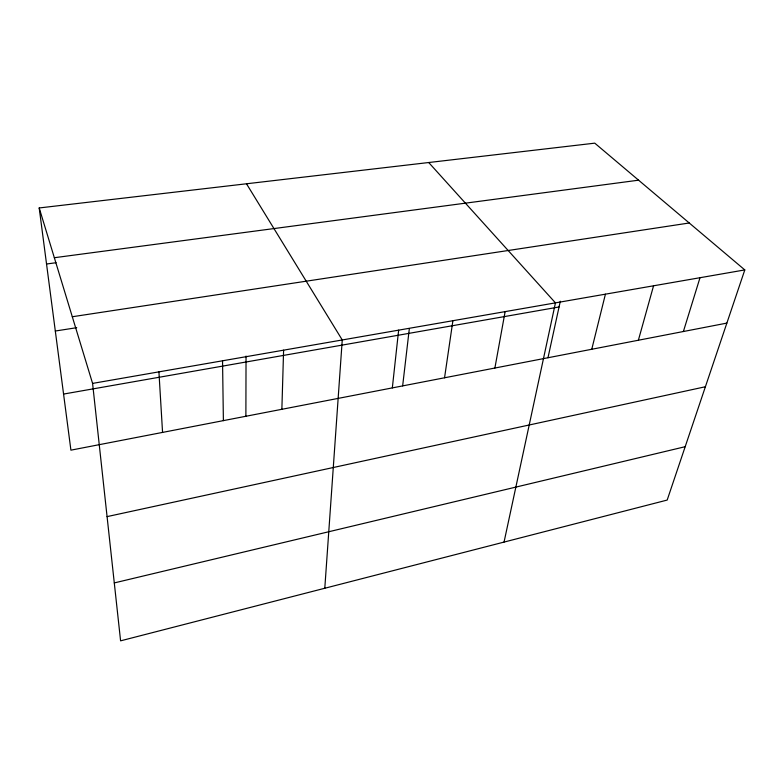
<?xml version="1.0" encoding="UTF-8"?>
<svg xmlns="http://www.w3.org/2000/svg" width="784" height="784" viewBox="0 0 784 784"><rect width="100%" height="100%" fill="white"/><g stroke="black" fill="none" stroke-linecap="round" stroke-linejoin="round"><path stroke-width="1.18" d="M245.882 416.265L246.039 356.063M281.868 409.317L283.602 350.174M324.792 588.255L342.255 339.962L246.49 183.779M392.333 387.913L398.644 330.152M402.653 385.885L409.336 328.623M444.548 377.8L452.897 320.715M494.89 368.039L505.121 311.63M504.043 542.087L555.454 302.869L428.711 162.523M547.987 357.729L560.305 301.232M591.763 349.272L605.415 294.176M638.372 340.246L653.562 285.797M683.383 331.524L699.994 277.722M744.8 269.921L667.184 500.065L120.589 640.842L92.581 383.405L39.2 207.956L594.762 143.158L744.8 269.921L92.581 383.405M114.288 582.924L685.187 446.694M107.075 516.617L705.404 386.747M726.866 323.096L70.913 450.163L39.2 207.956M63.563 394.068L559.051 306.985M55.311 331.024L76.714 327.692M72.295 316.746L689.244 222.989M46.54 264.002L56.066 262.718M54.341 257.72L638.588 180.183M158.917 371.861L162.562 432.435M222.538 360.797L223.391 420.645"/></g></svg>
